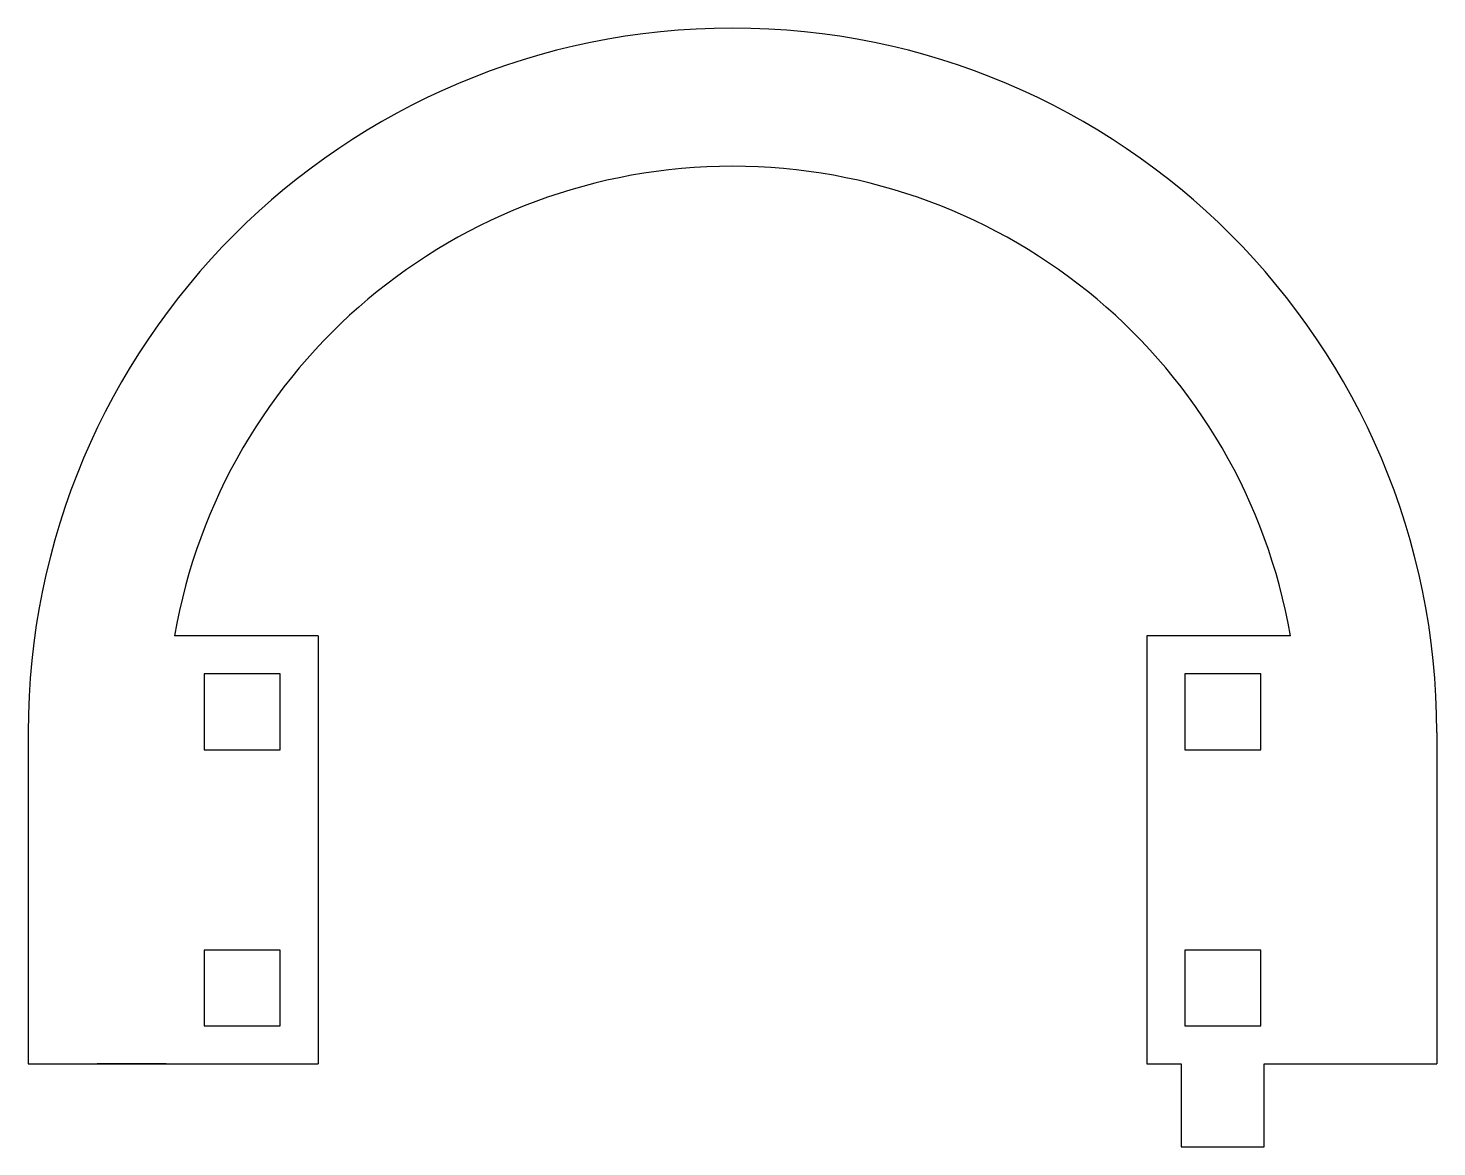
# Model space of a CAD drawing. Header units: millimetres. Extents: x 3453 to 3555, y 1265 to 1346.
import ezdxf

# ---------------------------------------------------------------- set-up
doc = ezdxf.new("R2010")
doc.units = ezdxf.units.MM

msp = doc.modelspace()

# ---------------------------------------------------------------- linework, layer by layer
for p, q in [((3473.9, 1302.07), (3473.9, 1271.07)), ((3533.9, 1302.07), (3533.9, 1271.07)), ((3452.9, 1295.07), (3452.9, 1271.07)), ((3554.9, 1295.07), (3554.9, 1271.07)), ((3452.9, 1271.07), (3462.9, 1271.07)), ((3462.9, 1271.07), (3457.9, 1271.07)), ((3542.4, 1271.07), (3554.9, 1271.07))]:
    msp.add_line(p, q)
for points in [[(3473.9, 1302.07), (3463.5, 1302.07)], [(3544.3, 1302.07), (3533.9, 1302.07)], [(3462.9, 1271.07), (3473.9, 1271.07)], [(3533.9, 1271.07), (3536.4, 1271.07)], [(3536.4, 1271.07), (3536.4, 1265.07), (3542.4, 1265.07), (3542.4, 1271.07)]]:
    msp.add_lwpolyline(points)
for points in [[(3471.15, 1299.32), (3465.65, 1299.32), (3465.65, 1293.82), (3471.15, 1293.82)], [(3542.15, 1299.32), (3536.65, 1299.32), (3536.65, 1293.82), (3542.15, 1293.82)], [(3471.15, 1279.32), (3465.65, 1279.32), (3465.65, 1273.82), (3471.15, 1273.82)], [(3542.15, 1279.32), (3536.65, 1279.32), (3536.65, 1273.82), (3542.15, 1273.82)]]:
    msp.add_lwpolyline(points, close=True)
for radius, start, end in [(51, 0, 180), (41, 9.8304, 170.1696)]:
    msp.add_arc((3503.9, 1295.07), radius, start, end)

doc.saveas('drawing.dxf')
